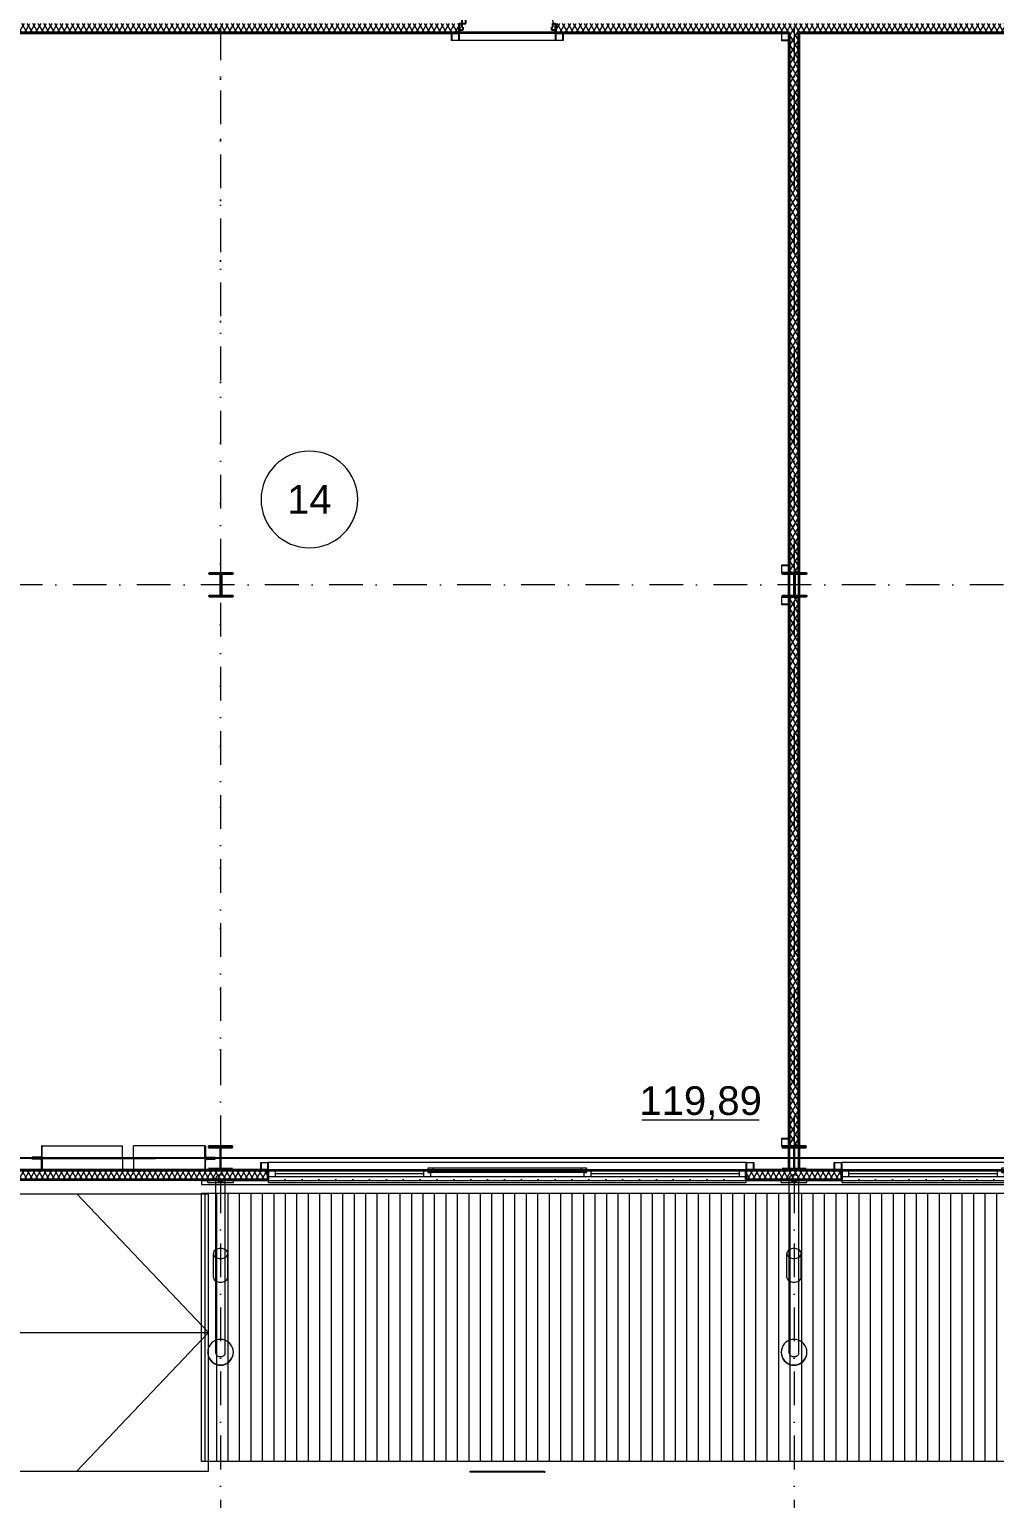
# Model space of a CAD drawing. Header units: millimetres. Extents: x -10605 to 103276, y -15987 to 52426.
# Drawn here: x 2000 to 12098, y -3563 to 11812 of the extents above; entities that cross this region are included whole.
import ezdxf
from ezdxf.enums import TextEntityAlignment as Align

# ---------------------------------------------------------------- set-up
doc = ezdxf.new("R2010")
doc.units = ezdxf.units.MM
doc.header["$MEASUREMENT"] = 0
for name, pattern in [('Dot & Dashed', [670.277762, 352.777767, -176.388884, 0, -141.111112]), ('Крупный пунктир', [634.99999, 0, -634.99999]), ('Пунктирная', [176.388884, 0, -176.388884])]:
    doc.linetypes.add(name, pattern=pattern)
for name, color, linetype, lineweight in [('0_Ном._пера__200', 7, 'Continuous', 0), ('0_Ном._пера__98', 7, 'Continuous', 25), ('Двери Archicad_Ном._пера__3', 7, 'Continuous', 0), ('Двери Archicad_Ном._пера__97', 7, 'Continuous', 35), ('Двери Archicad_Ном._пера__98', 7, 'Continuous', 25), ('Лестницы_Ном._пера__200', 7, 'Continuous', 0), ('Лестницы_Ном._пера__99', 7, 'Continuous', 15), ('Металлический каркас здания_Ном._пера__98', 7, 'Continuous', 25), ('Металлический каркас здания_Ном._пера__99', 7, 'Continuous', 15), ('Окна Archicad_Ном._пера__100', 7, 'Continuous', 9), ('Окна Archicad_Ном._пера__3', 7, 'Continuous', 0), ('Окна Archicad_Ном._пера__97', 7, 'Continuous', 35), ('Оси_Ном._пера__200', 7, 'Continuous', 0), ('Паспорта Зон Archicad_Ном._пера__100', 7, 'Continuous', 9), ('Стены _Ном._пера__200', 7, 'Continuous', 0), ('Стены _Ном._пера__97', 7, 'Continuous', 35), ('Стены _Ном._пера__98', 7, 'Continuous', 25), ('Стены _Ном._пера__99', 7, 'Continuous', 15)]:
    doc.layers.add(name, color=color, linetype=linetype, lineweight=lineweight)
for name, color, linetype, lineweight, true_color in [('0_Ном._пера__92', 7, 'Continuous', 20, 0xc2e9e9e9), ('Зоны_Ном._пера__121', 7, 'Continuous', 35, 0xc2deab72), ('Лестницы_Ном._пера__71', 7, 'Continuous', 13, 0xc2331900), ('Стены _Ном._пера__94', 7, 'Continuous', 5, 0xc29f9f9f)]:
    doc.layers.add(name, color=color, linetype=linetype, lineweight=lineweight, true_color=true_color)
for name, color, linetype in [('Двери Archicad', 7, 'Continuous'), ('Зоны', 7, 'Continuous'), ('Лестницы', 7, 'Continuous'), ('Металлический каркас здания', 7, 'Continuous'), ('Окна Archicad', 7, 'Continuous'), ('Оси', 7, 'Continuous'), ('Стены', 7, 'Continuous')]:
    doc.layers.add(name, color=color, linetype=linetype)
doc.styles.add('РЎР“Р•РќР•Р\xa0РР\xa0_РЎРўРР›Р¬_1', font='arial.ttf')
doc.styles.add('РЎР“Р•РќР•Р\xa0РР\xa0_РЎРўРР›Р¬_2', font='ARIALN.TTF')
pattern_1 = [(60, (0, 0), (-43.30127, 25), []), (120, (0, 0), (43.30127, 25), [])]
pattern_2 = [(90, (0, 0), (-60, 0), [])]

# ---------------------------------------------------------------- blocks, each defined once
blk = doc.blocks.new('Перекрытие_1', base_point=(98125, 40125))
at = {"layer": '0_Ном._пера__200', "color": 7, "linetype": 'Continuous', "lineweight": 0, "flags": 128}
blk.add_lwpolyline([(98125, 40125), (51875, 40125), (51875, 29425), (46123, 29425), (46123, 40125), (-125, 40125), (-125, -125), (46125, -125), (46125, 10575), (51875, 10575), (51875, -125), (98125, -125)], close=True, dxfattribs=at)
blk = doc.blocks.new('Стена_19', base_point=(10000, 11775))
at = {"layer": 'Стены', "linetype": 'Continuous', "lineweight": 0, "true_color": 0x000000}
h = blk.add_hatch(dxfattribs=at)
h.set_pattern_fill('Batt_Insulation__3_', color=18, style=0, pattern_type=2)
h.set_pattern_definition(pattern_1)
h.paths.add_polyline_path([(9950, 11775), (9950, 6125), (10050, 6125), (10050, 11775)])
at = {"layer": 'Стены _Ном._пера__97', "color": 7, "linetype": 'Continuous', "lineweight": 35, "flags": 128}
for points in [[(9950, 11775), (9950, 6125)], [(10050, 6125), (10050, 11775)], [(9950, 6125), (10050, 6125)]]:
    blk.add_lwpolyline(points, dxfattribs=at)
blk = doc.blocks.new('Стена_31', base_point=(10000, 5875))
at = {"layer": 'Стены', "linetype": 'Continuous', "lineweight": 0, "true_color": 0x000000}
h = blk.add_hatch(dxfattribs=at)
h.set_pattern_fill('Batt_Insulation__3_', color=18, style=0, pattern_type=2)
h.set_pattern_definition(pattern_1)
h.paths.add_polyline_path([(9950, 5875), (9950, 125), (10050, 125), (10050, 5875)])
at = {"layer": 'Стены _Ном._пера__97', "color": 7, "linetype": 'Continuous', "lineweight": 35, "flags": 128}
for points in [[(9950, 5875), (9950, 125)], [(10050, 5875), (9950, 5875)], [(10050, 125), (10050, 5875)], [(9950, 125), (10050, 125)]]:
    blk.add_lwpolyline(points, dxfattribs=at)
blk = doc.blocks.new('Конструктор Кровли 27')
at = {"layer": '0_Ном._пера__92', "color": 254, "linetype": 'Continuous', "lineweight": 20, "true_color": 0xe9e9e9, "flags": 128}
blk.add_lwpolyline([(0, 46123), (0, 0), (40000, 0), (40000, 46125), (29425, 46125), (29425, 51875), (40000, 51875), (40000, 98000), (0, 98000), (0, 51875), (10575, 51875), (10575, 46123)], close=True, dxfattribs=at)
blk = doc.blocks.new('Колонна SHS ГК 27')
at = {"layer": 'Металлический каркас здания_Ном._пера__99', "linetype": 'Continuous', "lineweight": 0, "true_color": 0xffffff}
h = blk.add_hatch(dxfattribs=at)
h.set_pattern_fill('Barabбs_tйglakц_бllу', style=0, pattern_type=2)
h.set_pattern_definition(pattern_2)
h.paths.add_polyline_path([(-40, -40), (40, -40), (40, 40), (-40, 40)])
h.paths.add_polyline_path([(-36.4, -36.4), (-36.4, 36.4), (36.4, 36.4), (36.4, -36.4)], flags=0)
at = {"layer": 'Металлический каркас здания_Ном._пера__99', "color": 7, "linetype": 'Continuous', "lineweight": 15}
for p, q in [((40, 40), (-40, 40)), ((-40, 40), (-40, -40)), ((-36.4, -36.4), (-36.4, 36.4)), ((-36.4, 36.4), (36.4, 36.4)), ((36.4, 36.4), (36.4, -36.4)), ((40, -40), (40, 40)), ((-40, -40), (40, -40)), ((36.4, -36.4), (-36.4, -36.4))]:
    blk.add_line(p, q, dxfattribs=at)
blk = doc.blocks.new('Труба Квадратного Сечения ГК SHS 27')
at = {"layer": 'Металлический каркас здания_Ном._пера__99', "color": 7, "linetype": 'Continuous', "lineweight": 15}
for p, q in [((505, 40), (0, 40)), ((0, 40), (0, 0)), ((0, 0), (0, -40)), ((1010, 40), (505, 40)), ((1010, 0), (1010, 40)), ((1010, -40), (1010, 0)), ((0, -40), (505, -40)), ((505, -40), (1010, -40))]:
    blk.add_line(p, q, dxfattribs=at)
blk = doc.blocks.new('Труба Квадратного Сечения ГК SHS 27_3')
at = {"layer": 'Металлический каркас здания_Ном._пера__99', "color": 7, "linetype": 'Continuous', "lineweight": 15}
for p, q in [((2500, 40), (0, 40)), ((0, 40), (0, 0)), ((0, 0), (0, -40)), ((5000, 40), (2500, 40)), ((5000, 0), (5000, 40)), ((5000, -40), (5000, 0)), ((0, -40), (2500, -40)), ((2500, -40), (5000, -40))]:
    blk.add_line(p, q, dxfattribs=at)
blk = doc.blocks.new('Кладовая_14_14', base_point=(4930, 7068))
at = {"layer": 'Паспорта Зон Archicad_Ном._пера__100', "color": 7, "linetype": 'Continuous', "lineweight": 9}
blk.add_line((8409, 402), (9637, 402), dxfattribs=at)
for start, end in [(0, 180), (180, 0)]:
    blk.add_arc((4930, 6893), 506, start, end, dxfattribs=at)
at = {"layer": 'Паспорта Зон Archicad_Ном._пера__100', "color": 7, "lineweight": 9, "style": 'РЎР“Р•РќР•Р\xa0РР\xa0_РЎРўРР›Р¬_1'}
for tag, p in [('ROOM_NUMBER', (4930, 6893)), ('ROOM_AREA', (9023, 602))]:
    blk.add_attdef(tag, text='', height=300, dxfattribs=at).set_placement(p, align=Align.MIDDLE_CENTER)
blk = doc.blocks.new('Морф_18')
at = {"layer": 'Стены _Ном._пера__98', "color": 7, "linetype": 'Continuous', "lineweight": 25, "flags": 128}
for points in [[(2735, -4), (2735, 4)], [(2735, 4), (3321, 4)], [(3321, 4), (3321, -4)], [(3321, -4), (2735, -4)]]:
    blk.add_lwpolyline(points, dxfattribs=at)
blk = doc.blocks.new('Однопольная Дверь 27')
at = {"layer": 'Двери Archicad_Ном._пера__3', "color": 7, "linetype": 'Continuous', "lineweight": 0}
blk.add_arc((475, 0), 950, 90, 180, dxfattribs=at)
at = {"layer": 'Двери Archicad_Ном._пера__97', "color": 7, "linetype": 'Continuous', "lineweight": 35}
for p, q in [((-505, 0), (-505, -70)), ((-505, 0), (-505, -70)), ((505, 0), (505, -70)), ((505, 0), (505, -70)), ((-505, -70), (-505, -100)), ((505, -70), (505, -100))]:
    blk.add_line(p, q, dxfattribs=at)
at = {"layer": 'Двери Archicad_Ном._пера__98', "color": 7, "linetype": 'Continuous', "lineweight": 25}
for p, q in [((435, 0), (435, 950)), ((435, 950), (475, 950)), ((475, 950), (475, 0)), ((-475, 0), (-505, 0)), ((-505, 0), (-505, -70)), ((-475, -40), (-475, 0)), ((475, 0), (435, 0)), ((505, 0), (475, 0)), ((475, 0), (475, -40)), ((505, -70), (505, 0)), ((-505, -70), (-465, -70)), ((-465, -40), (-475, -40)), ((-465, -70), (-465, -40)), ((475, -40), (465, -40)), ((465, -40), (465, -70)), ((465, -70), (505, -70))]:
    blk.add_line(p, q, dxfattribs=at)
blk = doc.blocks.new('Стена_88', base_point=(46225, 11775))
at = {"layer": 'Стены', "linetype": 'Continuous', "lineweight": 0, "true_color": 0x000000}
h = blk.add_hatch(dxfattribs=at)
h.set_pattern_fill('Batt_Insulation__3_', color=18, style=0, pattern_type=2)
h.set_pattern_definition(pattern_1)
h.paths.add_polyline_path([(-125, 11875), (-125, 11775), (6495, 11775), (6495, 11875)])
h = blk.add_hatch(dxfattribs=at)
h.set_pattern_fill('Batt_Insulation__3_', color=18, style=0, pattern_type=2)
h.set_pattern_definition(pattern_1)
h.paths.add_polyline_path([(12495, 11875), (7505, 11875), (7505, 11775), (12495, 11775)])
at = {"layer": 'Стены _Ном._пера__97', "color": 7, "linetype": 'Continuous', "lineweight": 35}
for p, q in [((6495, 11875), (6495, 11805)), ((7505, 11875), (7505, 11805)), ((6495, 11805), (6495, 11775)), ((7505, 11805), (7505, 11775))]:
    blk.add_line(p, q, dxfattribs=at)
at = {"layer": 'Стены _Ном._пера__97', "color": 7, "linetype": 'Continuous', "lineweight": 35, "flags": 128}
for points in [[(-125, 11775), (6495, 11775)], [(7505, 11775), (9950, 11775)], [(10050, 11775), (12495, 11775)]]:
    blk.add_lwpolyline(points, dxfattribs=at)
at = {"layer": 'Двери Archicad', "color": 7, "linetype": 'Continuous', "lineweight": 50, "xscale": -1, "zscale": 1000}
blk.add_blockref('Однопольная Дверь 27', (7000, 11875), dxfattribs=at)
blk = doc.blocks.new('Колонна Универсальная 27')
at = {"layer": 'Металлический каркас здания_Ном._пера__98', "linetype": 'Continuous', "lineweight": 0, "true_color": 0xffffff}
h = blk.add_hatch(dxfattribs=at)
h.set_pattern_fill('Barabбs_tйglakц_бllу', style=0, pattern_type=2)
h.set_pattern_definition(pattern_2)
h.paths.add_polyline_path([(-125, -125), (125, -125), (125, -113), (4, -113), (4, 113), (125, 113), (125, 125), (-125, 125), (-125, 113), (-4, 113), (-4, -113), (-125, -113)])
at = {"layer": 'Металлический каркас здания_Ном._пера__98', "color": 7, "linetype": 'Continuous', "lineweight": 25}
for p, q in [((125, 125), (-125, 125)), ((-125, 125), (-125, 113)), ((-125, 113), (-4, 113)), ((-4, 113), (-4, -113)), ((4, -113), (4, 113)), ((4, 113), (125, 113)), ((125, 113), (125, 125)), ((-4, -113), (-125, -113)), ((-125, -113), (-125, -125)), ((-125, -125), (125, -125)), ((125, -113), (4, -113)), ((125, -125), (125, -113))]:
    blk.add_line(p, q, dxfattribs=at)
blk = doc.blocks.new('Двутавp К 26020-83 27')
at = {"layer": 'Металлический каркас здания_Ном._пера__98', "color": 7, "linetype": 'Крупный пунктир', "lineweight": 25}
blk.add_line((0, 0), (39875, 0), dxfattribs=at)
blk = doc.blocks.new('Двутавp К 26020-83 27_4')
at = {"layer": 'Металлический каркас здания_Ном._пера__98', "color": 7, "linetype": 'Крупный пунктир', "lineweight": 25}
blk.add_line((0, 0), (39750, 0), dxfattribs=at)
blk = doc.blocks.new('Стандартный Маркер Сетки')
at = {"layer": 'Оси_Ном._пера__200', "color": 7, "linetype": 'Dot & Dashed', "lineweight": 0}
blk.add_line((0, 0), (107805, 0), dxfattribs=at)
at = {"layer": 'Оси_Ном._пера__200', "color": 7, "lineweight": 0, "style": 'РЎР“Р•РќР•Р\xa0РР\xa0_РЎРўРР›Р¬_1'}
blk.add_attdef('AC_MarkerText_1', text='', height=300, dxfattribs=at).set_placement((108205, 150), align=Align.TOP_CENTER)
blk = doc.blocks.new('3D текст 27')
at = {"layer": 'Стены _Ном._пера__99', "color": 7, "linetype": 'Continuous', "lineweight": 15}
for q in [(0, 0), (775.262, -10)]:
    blk.add_line((775.262, 0), q, dxfattribs=at)
at = {"layer": 'Стены _Ном._пера__99', "color": 7, "linetype": 'Continuous', "lineweight": 15, "flags": 128}
blk.add_lwpolyline([(0, 0), (0, -10), (775.262, -10), (775.262, 0)], close=True, dxfattribs=at)
at = {"layer": 'Стены _Ном._пера__99', "color": 7, "linetype": 'Continuous', "lineweight": 15}
blk.add_point((775.262, 0), dxfattribs=at)
blk = doc.blocks.new('Морф_111')
at = {"layer": 'Металлический каркас здания_Ном._пера__99', "color": 7, "linetype": 'Continuous', "lineweight": 15, "flags": 128}
for points in [[(2031, 10), (2029, 5), (2029, 4)], [(2029, 4), (2133, 4)], [(2123, 16), (2116, 12), (2035, 12), (2031, 10)], [(2128, 127), (2126, 122), (2126, 25), (2123, 16)], [(2133, 129), (2132, 129), (2128, 127)], [(2133, 4), (2133, 129)], [(2133, 129), (2974, 129)], [(2133, 4), (2974, 4)], [(2974, 4), (2974, 129)]]:
    blk.add_lwpolyline(points, dxfattribs=at)
blk = doc.blocks.new('Морф_112')
at = {"layer": 'Металлический каркас здания_Ном._пера__99', "color": 7, "linetype": 'Continuous', "lineweight": 15, "flags": 128}
for points in [[(3091, 4), (3091, 129)], [(3837, 129), (3091, 129)], [(3837, 4), (3091, 4)], [(3837, 129), (3838, 129), (3842, 127)], [(3837, 4), (3837, 129)], [(3944, 4), (3837, 4)], [(3842, 127), (3844, 122), (3844, 25), (3847, 16)], [(3847, 16), (3855, 12), (3939, 12), (3943, 10)], [(3943, 10), (3944, 5), (3944, 4)]]:
    blk.add_lwpolyline(points, dxfattribs=at)
blk = doc.blocks.new('Морф_113')
at = {"layer": 'Металлический каркас здания_Ном._пера__99', "color": 7, "linetype": 'Continuous', "lineweight": 15, "flags": 128}
for points in [[(2029, -4), (2133, -4)], [(2031, -10), (2029, -6), (2029, -4)], [(2123, -16), (2116, -12), (2035, -12), (2031, -10)], [(2128, -127), (2126, -123), (2126, -25), (2123, -16)], [(2133, -129), (2132, -129), (2128, -127)], [(2133, -4), (2974, -4)], [(2133, -4), (2133, -129)], [(2133, -129), (2974, -129)], [(2974, -4), (2974, -129)]]:
    blk.add_lwpolyline(points, dxfattribs=at)
blk = doc.blocks.new('Морф_114')
at = {"layer": 'Металлический каркас здания_Ном._пера__99', "color": 7, "linetype": 'Continuous', "lineweight": 15, "flags": 128}
for points in [[(3837, -4), (3091, -4)], [(3091, -4), (3091, -129)], [(3837, -129), (3091, -129)], [(3944, -4), (3837, -4)], [(3837, -4), (3837, -129)], [(3837, -129), (3838, -129), (3842, -127)], [(3842, -127), (3844, -123), (3844, -25), (3847, -16)], [(3847, -16), (3855, -12), (3939, -12), (3943, -10)], [(3943, -10), (3944, -6), (3944, -4)]]:
    blk.add_lwpolyline(points, dxfattribs=at)
blk = doc.blocks.new('Лист Профилированный 27')
at = {"layer": 'Стены _Ном._пера__94', "linetype": 'Continuous', "lineweight": 5, "true_color": 0x9f9f9f}
h = blk.add_hatch(dxfattribs=at)
h.set_pattern_fill('Barabбs_tйglakц_бllу_dupla', color=253, style=0, pattern_type=2)
h.set_pattern_definition([(90, (0, 0), (-120, 0), [])])
h.paths.add_polyline_path([(0, 200), (0, 0), (90395, 0), (90395, 200), (90395, 2610), (90395, 2809), (0, 2809), (0, 2610)])
at = {"layer": 'Стены _Ном._пера__99', "color": 7, "linetype": 'Continuous', "lineweight": 15, "flags": 128}
blk.add_lwpolyline([(0, 200), (0, 0), (90395, 0), (90395, 200), (90395, 2610), (90395, 2809), (0, 2809), (0, 2610)], close=True, dxfattribs=at)
blk = doc.blocks.new('Горизонтальное Многостворчатое Окно 27')
at = {"layer": 'Окна Archicad_Ном._пера__100', "color": 7, "linetype": 'Continuous', "lineweight": 9}
for p, q in [((-2500, 0), (-2430, 0)), ((-2430, 0), (-2430, -70)), ((-873, -70), (-873, 0)), ((-873, 0), (-838, 0)), ((-838, 0), (-828, 0)), ((-828, 25), (-778, 25)), ((-828, -25), (-828, 25)), ((-828, 0), (-828, -25)), ((-778, 25), (-778, -25)), ((-778, 25), (778, 25)), ((-778, 0), (778, 0)), ((778, -25), (778, 25)), ((778, 25), (828, 25)), ((828, 25), (828, -25)), ((828, -25), (828, 0)), ((828, 0), (838, 0)), ((838, 0), (873, 0)), ((873, 0), (873, -70)), ((2430, -70), (2430, 0)), ((2430, 0), (2500, 0)), ((-2430, -70), (-2500, -70)), ((-838, -70), (-873, -70)), ((-803, -70), (-838, -70)), ((-828, -25), (-803, -25)), ((-778, -25), (-828, -25)), ((-803, -25), (-803, -70)), ((778, -25), (-778, -25)), ((828, -25), (778, -25)), ((803, -70), (803, -25)), ((803, -25), (828, -25)), ((838, -70), (803, -70)), ((873, -70), (838, -70)), ((2500, -70), (2430, -70))]:
    blk.add_line(p, q, dxfattribs=at)
at = {"layer": 'Окна Archicad_Ном._пера__3', "color": 7, "linetype": 'Continuous', "lineweight": 0}
for p, q in [((-2500, 0), (2500, 0)), ((-2430, 0), (-873, 0)), ((-778, 25), (778, 25)), ((873, 0), (2430, 0)), ((-2500, -100), (-2500, -130)), ((-2500, -130), (2500, -130)), ((-2430, -35), (-873, -35)), ((-873, -70), (-2430, -70)), ((803, -70), (-803, -70)), ((873, -35), (2430, -35)), ((2430, -70), (873, -70)), ((2500, -130), (2500, -100))]:
    blk.add_line(p, q, dxfattribs=at)
at = {"layer": 'Окна Archicad_Ном._пера__3', "color": 7, "linetype": 'Пунктирная', "lineweight": 0}
blk.add_line((-2500, -100), (2500, -100), dxfattribs=at)
at = {"layer": 'Окна Archicad_Ном._пера__97', "color": 7, "linetype": 'Continuous', "lineweight": 35}
for p, q in [((-2500, -70), (-2500, 0)), ((-2500, -70), (-2500, 0)), ((2500, -70), (2500, 0)), ((2500, -70), (2500, 0)), ((-2500, -100), (-2500, -70)), ((2500, -100), (2500, -70))]:
    blk.add_line(p, q, dxfattribs=at)
blk = doc.blocks.new('Стена_97', base_point=(-125, -125))
at = {"layer": 'Стены', "linetype": 'Continuous', "lineweight": 0, "true_color": 0x000000}
h = blk.add_hatch(dxfattribs=at)
h.set_pattern_fill('Batt_Insulation__3_', color=18, style=0, pattern_type=2)
h.set_pattern_definition(pattern_1)
h.paths.add_polyline_path([(-125, -225), (4500, -225), (4500, -195), (4500, -125), (-125, -125)])
h = blk.add_hatch(dxfattribs=at)
h.set_pattern_fill('Batt_Insulation__3_', color=18, style=0, pattern_type=2)
h.set_pattern_definition(pattern_1)
h.paths.add_polyline_path([(9500, -195), (9500, -225), (10500, -225), (10500, -195), (10500, -125), (9500, -125)])
at = {"layer": 'Стены _Ном._пера__97', "color": 7, "linetype": 'Continuous', "lineweight": 35}
for p, q in [((4500, -195), (4500, -125)), ((9500, -195), (9500, -125)), ((10500, -195), (10500, -125)), ((4500, -225), (4500, -195)), ((9500, -225), (9500, -195)), ((10500, -225), (10500, -195))]:
    blk.add_line(p, q, dxfattribs=at)
at = {"layer": 'Стены _Ном._пера__97', "color": 7, "linetype": 'Continuous', "lineweight": 35, "flags": 128}
for points in [[(4500, -125), (-125, -125)], [(10500, -125), (9500, -125)], [(-225, -225), (4500, -225)], [(9500, -225), (10500, -225)]]:
    blk.add_lwpolyline(points, dxfattribs=at)
at = {"layer": 'Окна Archicad', "color": 7, "linetype": 'Continuous', "lineweight": 0, "zscale": 1000}
for p in [(7000, -125), (13000, -125)]:
    blk.add_blockref('Горизонтальное Многостворчатое Окно 27', p, dxfattribs=at)
blk = doc.blocks.new('Стена_100', base_point=(3803, -236))
at = {"layer": 'Стены _Ном._пера__200', "color": 7, "linetype": 'Continuous', "lineweight": 0}
blk.add_line((94198, -237), (3803, -237), dxfattribs=at)
at = {"layer": 'Стены _Ном._пера__200', "color": 7, "linetype": 'Continuous', "lineweight": 0, "flags": 128}
for points in [[(94298, -236), (3803, -236)], [(3803, -236), (3803, -237)], [(3803, -237), (3803, -276)], [(3803, -276), (94198, -276)]]:
    blk.add_lwpolyline(points, dxfattribs=at)
blk = doc.blocks.new('Крыша_1', base_point=(0, 0))
at = {"layer": '0_Ном._пера__98', "color": 7, "linetype": 'Continuous', "lineweight": 25, "flags": 128}
blk.add_lwpolyline([(46125, 0), (0, 0)], dxfattribs=at)
blk = doc.blocks.new('Пандус Прямой 27')
at = {"layer": 'Лестницы_Ном._пера__71', "color": 28, "linetype": 'Continuous', "lineweight": 13, "true_color": 0x331900}
for p, q in [((9001, 0), (7624, 1450)), ((0, 0), (9001, 0)), ((7624, -1450), (9001, 0))]:
    blk.add_line(p, q, dxfattribs=at)
at = {"layer": 'Лестницы_Ном._пера__71', "color": 28, "linetype": 'Continuous', "lineweight": 13, "true_color": 0x331900, "flags": 128}
blk.add_lwpolyline([(150, 0, 1), (-150, 0, 1)], format="xyb", close=True, dxfattribs=at)
at = {"layer": 'Лестницы_Ном._пера__99', "color": 7, "linetype": 'Continuous', "lineweight": 15}
for p, q in [((0, -1450), (0, 1450)), ((0, 1450), (9001, 1450)), ((9001, -1450), (9001, 1450)), ((0, -1450), (9001, -1450))]:
    blk.add_line(p, q, dxfattribs=at)
at = {"layer": 'Лестницы_Ном._пера__200', "color": 7, "lineweight": 0, "style": 'РЎР“Р•РќР•Р\xa0РР\xa0_РЎРўРР›Р¬_2'}
blk.add_attdef('ac_bottomlevel', text='', height=300, dxfattribs=at).set_placement((4500, 159), align=Align.MIDDLE_CENTER)
blk = doc.blocks.new('Стандартный Маркер Сетки_4')
at = {"layer": 'Оси_Ном._пера__200', "color": 7, "linetype": 'Dot & Dashed', "lineweight": 0}
blk.add_line((0, 0), (55187, 0), dxfattribs=at)
at = {"layer": 'Оси_Ном._пера__200', "color": 7, "lineweight": 0, "style": 'РЎР“Р•РќР•Р\xa0РР\xa0_РЎРўРР›Р¬_1'}
blk.add_attdef('AC_MarkerText_1', text='', height=300, rotation=90, dxfattribs=at).set_placement((55368, -69), align=Align.TOP_CENTER)
blk = doc.blocks.new('Цилиндр 27')
at = {"layer": 'Стены _Ном._пера__200', "color": 7, "linetype": 'Continuous', "lineweight": 0}
for p, q in [((-33, 17), (-35, 9)), ((-35, 9), (-35, 0)), ((-35, 0), (-35, -9)), ((-31, 25), (-33, 17)), ((-27, 32), (-31, 25)), ((-23, 38), (-27, 32)), ((-18, 43), (-23, 38)), ((-12, 47), (-18, 43)), ((-6, 49), (-12, 47)), ((0, 50), (-6, 49)), ((0, 50), (1831, 50)), ((1798, 17), (1796, 9)), ((1796, 9), (1796, 0)), ((1796, 0), (1796, -9)), ((1801, 25), (1798, 17)), ((1804, 32), (1801, 25)), ((1809, 38), (1804, 32)), ((1814, 43), (1809, 38)), ((1819, 47), (1814, 43)), ((1825, 49), (1819, 47)), ((1831, 50), (1825, 49)), ((1837, 49), (1831, 50)), ((1843, 47), (1837, 49)), ((1849, 43), (1843, 47)), ((1854, 38), (1849, 43)), ((1858, 32), (1854, 38)), ((1862, 25), (1858, 32)), ((1865, 17), (1862, 25)), ((1866, 9), (1865, 17)), ((1867, 0), (1866, 9)), ((1866, -9), (1867, 0)), ((-35, -9), (-33, -17)), ((-33, -17), (-31, -25)), ((-31, -25), (-27, -32)), ((-27, -32), (-23, -38)), ((-23, -38), (-18, -43)), ((-18, -43), (-12, -47)), ((-12, -47), (-6, -49)), ((-6, -49), (0, -50)), ((0, -50), (1831, -50)), ((1796, -9), (1798, -17)), ((1798, -17), (1801, -25)), ((1801, -25), (1804, -32)), ((1804, -32), (1809, -38)), ((1809, -38), (1814, -43)), ((1814, -43), (1819, -47)), ((1819, -47), (1825, -49)), ((1825, -49), (1831, -50)), ((1831, -50), (1837, -49)), ((1837, -49), (1843, -47)), ((1843, -47), (1849, -43)), ((1849, -43), (1854, -38)), ((1854, -38), (1858, -32)), ((1858, -32), (1862, -25)), ((1862, -25), (1865, -17)), ((1865, -17), (1866, -9))]:
    blk.add_line(p, q, dxfattribs=at)
blk = doc.blocks.new('Цилиндр 27_2')
at = {"layer": 'Стены _Ном._пера__200', "color": 7, "linetype": 'Continuous', "lineweight": 0}
for p, q in [((-132, 23), (-134, 0)), ((-126, 46), (-132, 23)), ((-128, 23), (-130, 0)), ((-122, 46), (-128, 23)), ((-116, 67), (-126, 46)), ((-112, 67), (-122, 46)), ((-102, 86), (-116, 67)), ((-99, 86), (-112, 67)), ((-86, 102), (-102, 86)), ((-82, 102), (-99, 86)), ((-67, 116), (-86, 102)), ((-63, 116), (-82, 102)), ((-46, 126), (-67, 116)), ((-42, 126), (-63, 116)), ((-23, 132), (-46, 126)), ((-20, 132), (-42, 126)), ((0, 134), (-23, 132)), ((3, 134), (-20, 132)), ((0, 134), (3, 134)), ((27, 132), (3, 134)), ((49, 126), (27, 132)), ((70, 116), (49, 126)), ((89, 102), (70, 116)), ((106, 86), (89, 102)), ((119, 67), (106, 86)), ((129, 46), (119, 67)), ((135, 23), (129, 46)), ((137, 0), (135, 23)), ((135, -23), (137, 0)), ((-134, 0), (-132, -23)), ((-132, -23), (-126, -46)), ((-130, 0), (-128, -23)), ((-128, -23), (-122, -46)), ((-126, -46), (-116, -67)), ((-122, -46), (-112, -67)), ((-116, -67), (-102, -86)), ((-112, -67), (-99, -86)), ((-102, -86), (-86, -102)), ((-99, -86), (-82, -102)), ((-86, -102), (-67, -116)), ((-82, -102), (-63, -116)), ((-67, -116), (-46, -126)), ((-63, -116), (-42, -126)), ((-46, -126), (-23, -132)), ((-42, -126), (-20, -132)), ((-23, -132), (0, -134)), ((-20, -132), (3, -134)), ((0, -134), (3, -134)), ((3, -134), (27, -132)), ((27, -132), (49, -126)), ((49, -126), (70, -116)), ((70, -116), (89, -102)), ((89, -102), (106, -86)), ((106, -86), (119, -67)), ((119, -67), (129, -46)), ((129, -46), (135, -23))]:
    blk.add_line(p, q, dxfattribs=at)
blk = doc.blocks.new('Цилиндр 27_3')
at = {"layer": 'Стены _Ном._пера__200', "color": 7, "linetype": 'Continuous', "lineweight": 0}
for p, q in [((0, 134), (0, 132)), ((0, 134), (30, 134)), ((0, 132), (0, 126)), ((0, 126), (0, 116)), ((0, 116), (0, 102)), ((0, 102), (0, 86)), ((0, 86), (0, 67)), ((0, 67), (0, 46)), ((0, 46), (0, 23)), ((0, 23), (0, 0)), ((0, 0), (0, -23)), ((30, 134), (30, 132)), ((30, 132), (30, 126)), ((30, 126), (30, 116)), ((30, 116), (30, 102)), ((30, 102), (30, 86)), ((30, 86), (30, 67)), ((30, 67), (30, 46)), ((30, 46), (30, 23)), ((30, 23), (30, 0)), ((30, 0), (30, -23)), ((0, -23), (0, -46)), ((0, -46), (0, -67)), ((0, -67), (0, -86)), ((0, -86), (0, -102)), ((0, -102), (0, -116)), ((0, -116), (0, -126)), ((0, -126), (0, -132)), ((0, -132), (0, -134)), ((0, -134), (30, -134)), ((30, -23), (30, -46)), ((30, -46), (30, -67)), ((30, -67), (30, -86)), ((30, -86), (30, -102)), ((30, -102), (30, -116)), ((30, -116), (30, -126)), ((30, -126), (30, -132)), ((30, -132), (30, -134))]:
    blk.add_line(p, q, dxfattribs=at)
blk = doc.blocks.new('Цилиндр 27_4')
at = {"layer": 'Стены _Ном._пера__200', "color": 7, "linetype": 'Continuous', "lineweight": 0}
for p, q in [((-52, 13), (-53, 0)), ((-53, 0), (-52, -13)), ((-50, 26), (-52, 13)), ((-46, 37), (-50, 26)), ((-41, 48), (-46, 37)), ((-34, 57), (-41, 48)), ((-27, 65), (-34, 57)), ((-18, 70), (-27, 65)), ((-9, 74), (-18, 70)), ((0, 75), (-9, 74)), ((0, 75), (248, 75)), ((196, 13), (195, 0)), ((195, 0), (196, -13)), ((198, 26), (196, 13)), ((202, 37), (198, 26)), ((208, 48), (202, 37)), ((214, 57), (208, 48)), ((222, 65), (214, 57)), ((230, 70), (222, 65)), ((239, 74), (230, 70)), ((248, 75), (239, 74)), ((257, 74), (248, 75)), ((266, 70), (257, 74)), ((275, 65), (266, 70)), ((282, 57), (275, 65)), ((289, 48), (282, 57)), ((294, 37), (289, 48)), ((298, 26), (294, 37)), ((300, 13), (298, 26)), ((301, 0), (300, 13)), ((300, -13), (301, 0)), ((-52, -13), (-50, -26)), ((-50, -26), (-46, -37)), ((-46, -37), (-41, -48)), ((-41, -48), (-34, -57)), ((-34, -57), (-27, -65)), ((-27, -65), (-18, -70)), ((-18, -70), (-9, -74)), ((-9, -74), (0, -75)), ((0, -75), (248, -75)), ((196, -13), (198, -26)), ((198, -26), (202, -37)), ((202, -37), (208, -48)), ((208, -48), (214, -57)), ((214, -57), (222, -65)), ((222, -65), (230, -70)), ((230, -70), (239, -74)), ((239, -74), (248, -75)), ((248, -75), (257, -74)), ((257, -74), (266, -70)), ((266, -70), (275, -65)), ((275, -65), (282, -57)), ((282, -57), (289, -48)), ((289, -48), (294, -37)), ((294, -37), (298, -26)), ((298, -26), (300, -13))]:
    blk.add_line(p, q, dxfattribs=at)

msp = doc.modelspace()

# ---------------------------------------------------------------- linework, layer by layer
at = {"layer": 'Зоны_Ном._пера__121', "color": 43, "linetype": 'Continuous', "lineweight": 35, "true_color": 0xdeab72, "flags": 128}
for points in [[(-125, 11775), (-125, -125), (9950, -125), (9950, 11775)], [(10050, 11775), (10050, -125), (15950, -125), (15950, 11775)]]:
    msp.add_lwpolyline(points, close=True, dxfattribs=at)

# ---------------------------------------------------------------- block references
at = {"color": 7, "linetype": 'Continuous', "lineweight": 0}
msp.add_blockref('Перекрытие_1', (98125.00021, 40125.00012), dxfattribs=at)
at = {"color": 8, "linetype": 'Continuous', "lineweight": 0, "true_color": 0x747474, "zscale": 1000, "rotation": 270}
msp.add_blockref('Конструктор Кровли 27', (0, 40000.00005), dxfattribs=at)
at = {"color": 7, "linetype": 'Continuous', "lineweight": 25}
msp.add_blockref('Крыша_1', (0, 0), dxfattribs=at)
at = {"layer": 'Зоны', "color": 7, "linetype": 'Continuous', "lineweight": 9}
msp.add_blockref('Кладовая_14_14', (4929.59584, 7068.22375), dxfattribs=at).add_auto_attribs({'ROOM_NUMBER': '14', 'ROOM_AREA': '119,89'})
at = {"layer": 'Лестницы', "color": 7, "linetype": 'Continuous', "lineweight": 15, "zscale": 1000}
msp.add_blockref('Пандус Прямой 27', (-5125.94111, -1825), dxfattribs=at).add_auto_attribs({'ac_bottomlevel': '10,00 %'})
at = {"layer": 'Металлический каркас здания', "color": 7, "linetype": 'Continuous', "lineweight": 9, "xscale": -1, "zscale": 1000, "rotation": 90}
for name, p in [('Двутавp К 26020-83 27', (10000.00006, 40000.00005)), ('Двутавp К 26020-83 27_4', (4000, 39875.00005))]:
    msp.add_blockref(name, p, dxfattribs=at)
at = {"layer": 'Металлический каркас здания', "linetype": 'Continuous', "lineweight": 0}
for name in ['Морф_111', 'Морф_112', 'Морф_113', 'Морф_114']:
    msp.add_blockref(name, (0, 0), dxfattribs=at)
at = {"layer": 'Металлический каркас здания_Ном._пера__98', "color": 7, "linetype": 'Continuous', "lineweight": 25, "xscale": -1, "zscale": 1000}
for p in [(4004.96944, 5999.94944), (10004.94333, 5999.94944)]:
    msp.add_blockref('Колонна Универсальная 27', p, dxfattribs=at)
at = {"layer": 'Металлический каркас здания_Ном._пера__98', "color": 7, "linetype": 'Continuous', "lineweight": 25, "zscale": 1000, "rotation": 180}
for p in [(4000, 0), (10000, 0)]:
    msp.add_blockref('Колонна Универсальная 27', p, dxfattribs=at)
at = {"layer": 'Металлический каркас здания_Ном._пера__99', "color": 7, "linetype": 'Continuous', "lineweight": 15, "xscale": -1, "zscale": 1000, "rotation": 180}
for name, p in [('Колонна SHS ГК 27', (6455.00007, 11735)), ('Труба Квадратного Сечения ГК SHS 27', (6495.00007, 11735)), ('Колонна SHS ГК 27', (7545.00007, 11735)), ('Колонна SHS ГК 27', (4460.00007, -85)), ('Колонна SHS ГК 27', (9540.00007, -85)), ('Колонна SHS ГК 27', (10460.00003, -85))]:
    msp.add_blockref(name, p, dxfattribs=at)
at = {"layer": 'Металлический каркас здания_Ном._пера__99', "color": 7, "linetype": 'Continuous', "lineweight": 15, "zscale": 1000, "rotation": 180}
for name, p in [('Колонна SHS ГК 27', (9910, 11735)), ('Колонна SHS ГК 27', (9910, 6164.94944)), ('Колонна SHS ГК 27', (9910, 5834.94944)), ('Колонна SHS ГК 27', (9910, 165)), ('Труба Квадратного Сечения ГК SHS 27_3', (9500.00007, -85)), ('Труба Квадратного Сечения ГК SHS 27_3', (9500.00007, -85)), ('Труба Квадратного Сечения ГК SHS 27_3', (15500.00003, -85)), ('Труба Квадратного Сечения ГК SHS 27_3', (15500.00003, -85))]:
    msp.add_blockref(name, p, dxfattribs=at)
at = {"layer": 'Оси', "color": 8, "linetype": 'Continuous', "lineweight": 0, "true_color": 0x747474, "zscale": 1000, "rotation": 270}
for p in [(4000, 40000.00005), (10000, 40000.00005)]:
    msp.add_blockref('Стандартный Маркер Сетки_4', p, dxfattribs=at)
at = {"layer": 'Оси', "color": 8, "linetype": 'Continuous', "lineweight": 0, "true_color": 0x747474, "xscale": -1, "zscale": 1000}
for p in [(98000.00007, 6000), (98000.00007, 0)]:
    msp.add_blockref('Стандартный Маркер Сетки', p, dxfattribs=at)
at = {"layer": 'Стены', "color": 7, "lineweight": 35}
for name, p in [('Стена_88', (46225.00014, 11775)), ('Стена_19', (10000.00014, 11775)), ('Стена_31', (10000.00014, 5874.94944)), ('Стена_97', (-125, -125))]:
    msp.add_blockref(name, p, dxfattribs=at)
at = {"layer": 'Стены', "linetype": 'Continuous', "lineweight": 0}
msp.add_blockref('Морф_18', (0, 0), dxfattribs=at)
at = {"layer": 'Стены', "color": 7, "lineweight": 0}
msp.add_blockref('Стена_100', (3802.5, -235.72647), dxfattribs=at)
at = {"layer": 'Стены', "color": 7, "linetype": 'Continuous', "lineweight": 0, "zscale": 1000}
for name, p, rotation in [('Цилиндр 27_3', (4000, -255.07296), 89.99999999999999), ('Цилиндр 27', (4000, -2041.51511), 89.99999999999999), ('Цилиндр 27_3', (10000, -255.07296), 89.99999999999999), ('Цилиндр 27', (10000, -2041.51511), 89.99999999999999), ('Цилиндр 27_4', (4000, -1246.09215), 89.99999999999999), ('Цилиндр 27_4', (10000, -1246.09215), 89.99999999999999), ('Цилиндр 27_2', (4000, -2033.38641), 90), ('Цилиндр 27_2', (10000, -2033.38641), 89.99999999999999)]:
    msp.add_blockref(name, p, dxfattribs=dict(at, rotation=rotation))
at = {"layer": 'Стены _Ном._пера__99', "color": 7, "linetype": 'Continuous', "lineweight": 15, "xscale": -1, "zscale": 1000}
msp.add_blockref('Лист Профилированный 27', (94197.5, -3175), dxfattribs=at)
at = {"layer": 'Стены _Ном._пера__99', "color": 7, "linetype": 'Continuous', "lineweight": 15, "xscale": -1, "zscale": 1000, "rotation": 180}
msp.add_blockref('3D текст 27', (6612.36904, -3285), dxfattribs=at)

doc.saveas('drawing.dxf')
